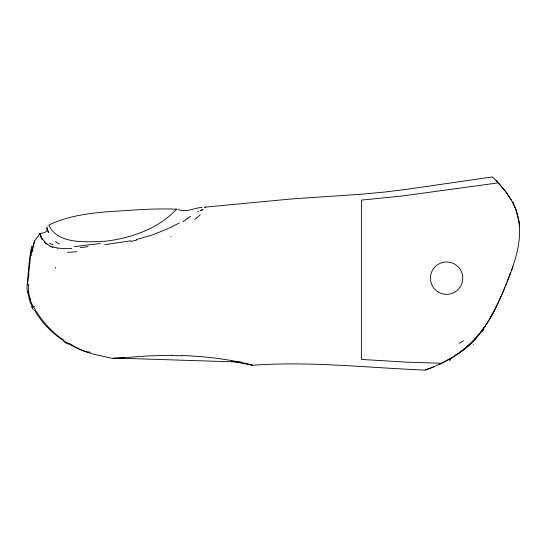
<?xml version="1.0" encoding="UTF-8"?>
<svg xmlns="http://www.w3.org/2000/svg" width="547" height="547" viewBox="0 0 547 547"><rect width="100%" height="100%" fill="white"/><g stroke="black" fill="none" stroke-linecap="round" stroke-linejoin="round"><path stroke-width="0.82" d="M31.835 250.177L34.468 241.179L39.986 233.528L40.369 236.242L42.215 239.689M39.972 233.631L40.184 234.198M34.564 241.022L32.239 251.47M39.979 233.562L39.965 234.355M31.589 255.572L31.74 254.567M30.365 258.362L27.459 284.7L28.738 284.741M46.885 227.026C49.107 231.217 44.423 233.084 40.827 233.371M512.949 266.232L511.623 270.068M510.734 272.515L508.703 277.876M507.028 282.122C514.071 264.317 520.84 245.528 519.445 226.068A63.63 63.602 89.9 0 0 518.994 221.938L516.19 210.492M508.272 278.984L505.237 286.539M506.16 284.283L506.317 283.893M505.92 284.871C495.411 311.332 481.627 338.559 456.984 354.47L455.856 354.258M504.717 287.811L503.657 290.348M503.124 291.619L495.568 308.125M494.885 309.472L489.804 318.764M489.032 320.063L484.97 326.429L484.321 326.306M176.442 209.186C153.775 208.243 130.972 210.26 108.313 211.71C88.06 213.316 67.39 216.086 48.922 225.07M176.421 209.207L176.168 209.549M175.984 209.788C158.076 228.749 131.615 237.87 106.282 241.165C87.992 241.89 58.194 245.001 49.086 225.637M474.769 339.352L473.873 340.309M241.357 362.093L113.489 358.025M48.033 225.767L47.876 225.89M201.433 210.527L202.028 210.034M463.658 349.595L459.952 352.398M459.535 352.699L451.569 357.923M197.898 211.778L198.629 211.306M204.496 207.628L205.33 207.108L292.645 198.862L361.218 194.24L384.076 192.106L406.947 189.283L492.3 176.934L492.738 177.351M190.677 216.359L188.941 217.419M452.478 357.369L440.205 363.967M188.346 217.781L187.129 218.52M204.94 207.34L205.316 207.115M451.48 357.97L451.077 358.217M179.464 222.916L169.18 228.14M439.097 364.48C450.468 359.249 461.183 352.446 470.317 343.844A94.467 94.467 0 0 0 476.499 337.437M168.455 228.475L152.073 235.053L136.285 239.607M439.631 364.234L431.241 367.816M433.272 367.003L433.867 366.763M432.13 367.468L425.272 369.998M430.181 368.227L430.633 368.049M428.821 368.733L424.992 370.093C367.598 367.782 310.238 361.068 252.748 365.252M34.584 310.238C45.907 330.067 65.025 344.364 86.303 351.967L94.474 354.408L112.75 358.49L148.456 355.885L172.079 355.297M130.87 240.803L104.798 244.7M87.992 246.697L80.204 247.641M202.117 207.402C193.987 207.901 186.212 212.797 178.042 209.501M124.422 358.018L112.757 358.497M71.869 248.413L64.272 248.625L57.538 248.092M441.655 363.276L407.125 362.169L361.512 359.441L361.512 200.099L402.571 195.942L498.249 182.876L505.756 191.717L511.958 201.125A61.018 61.018 0 0 1 519.472 226.061M27.753 292.05L29.244 298.949L30.639 298.997M29.196 298.97A16.171 7.316 74.8 0 0 32.294 306.402L34.584 306.464M90.241 352.09C82.064 352.029 75.103 346.313 67.965 342.873M181.358 355.468C205.125 356.412 228.967 359.058 252.037 365.006M231.34 361.239L232.96 361.505M234.554 361.779L251.148 364.993M52.84 247.018L50.454 246.109M51.972 247.223L52.574 247.497M50.29 246.341L45.873 243.066M47.35 244.434L44.813 242.506M63.78 340.207L58.536 336.419M58.44 336.337C47.753 328.063 39.411 317.157 32.676 305.527A16.191 7.856 74.9 0 1 30.447 300.494M492.929 177.529L494.379 178.931M494.714 179.259L496.273 180.818M496.122 180.66L496.758 181.31M496.628 181.18L497.264 181.83M496.895 181.454L497.797 182.39M497.435 182.014L497.613 182.199A122.049 122.049 0 0 1 500.676 185.529L506.378 192.537L511.247 199.881M44.861 242.041L42.338 238.745L40.348 234.677M32.834 307.311L32.307 306.382M512.457 202.041L512.833 202.759M512.546 202.205L513.052 203.19M513.12 203.327L514.303 205.802M514.31 205.816L516.19 210.486M46.871 228.154L48.451 232.537L47.555 230.048M515.677 209.098L515.848 209.556M47.514 230.266L46.96 228.516M30.488 300.467L28.553 292.071M449.716 361.088A68.532 7.337 -43.6 0 1 450.728 358.914M473.251 344.938A44.375 0.554 -32.7 0 1 473.524 344.76M483.623 330.238A68.334 2.414 -36 0 1 481.326 331.865M473.675 340.255A100.381 95.896 -2 0 1 463.514 349.424M484.881 326.374A113.961 109.366 0.9 0 1 474.728 339.318M485.004 326.45A113.954 109.516 2.3 0 1 474.864 339.434M473.948 340.501A100.374 96.279 0.4 0 1 463.788 349.745M170.787 236.776A64.088 0.896 -38 0 1 171.04 236.577M45.011 243.066A73.503 22.413 6.1 0 1 44.088 242.034M55.302 267.339A79.185 1.778 63.3 0 1 55.732 268.167M59.438 244.051A69.134 14.748 18.6 0 1 55.384 241.583M53.244 244.824A52.909 20.13 -9.6 0 1 49.804 243.47M57.654 247.989A43.856 19.959 -20.2 0 1 52.943 246.943M76.874 251.682A65.476 21.839 -14.1 0 1 67.377 252.276M74.303 246.697A107.773 4.492 -6.4 0 1 100.566 243.477M136.538 240.16A111.403 67.26 -6.7 0 1 131.082 241.377M200.243 214.834A76.99 14.222 -20.1 0 1 194.746 219.34M199.963 210.616A83.882 4.335 -28 0 1 203.224 209.426M188.004 218.267A76.956 0.609 -33.6 0 1 182.965 221.672M513.476 202.711A44.184 7.275 77.2 0 1 513.852 203.443M496.232 306.771A189.125 189.03 -89.3 0 1 490.577 317.458M463.617 340.795A123.478 14.571 -33.2 0 1 459.083 343.29M27.398 292.105A13.36 5.655 80.8 0 1 27.179 284.378M30.201 257.562A29.538 4.123 -85 0 1 31.788 249.206M31.603 253.432A29.449 3.85 -86.3 0 1 32.15 250.252M27.569 284.002A29.388 2.851 -85 0 1 31.794 245.959M28.936 274.608A29.34 0.403 -84.4 0 1 28.629 277.644M28.779 292.036A13.203 5.32 81.5 0 1 28.519 284.973M67.91 344.097A75.11 43.596 51.4 0 1 63.616 341.431M33.278 309.643A35.234 7.74 54.2 0 1 31.418 306.443M172.148 355.605A112.826 35.603 1.8 0 1 181.351 355.782M252.591 365.136A31.309 0.39 13.1 0 1 248.188 364.281M437.853 291.79A16.191 16.191 0 0 0 462.776 278.929A16.191 16.191 0 0 0 439.173 263.777A16.191 16.191 0 0 0 437.853 291.79"/></g></svg>
